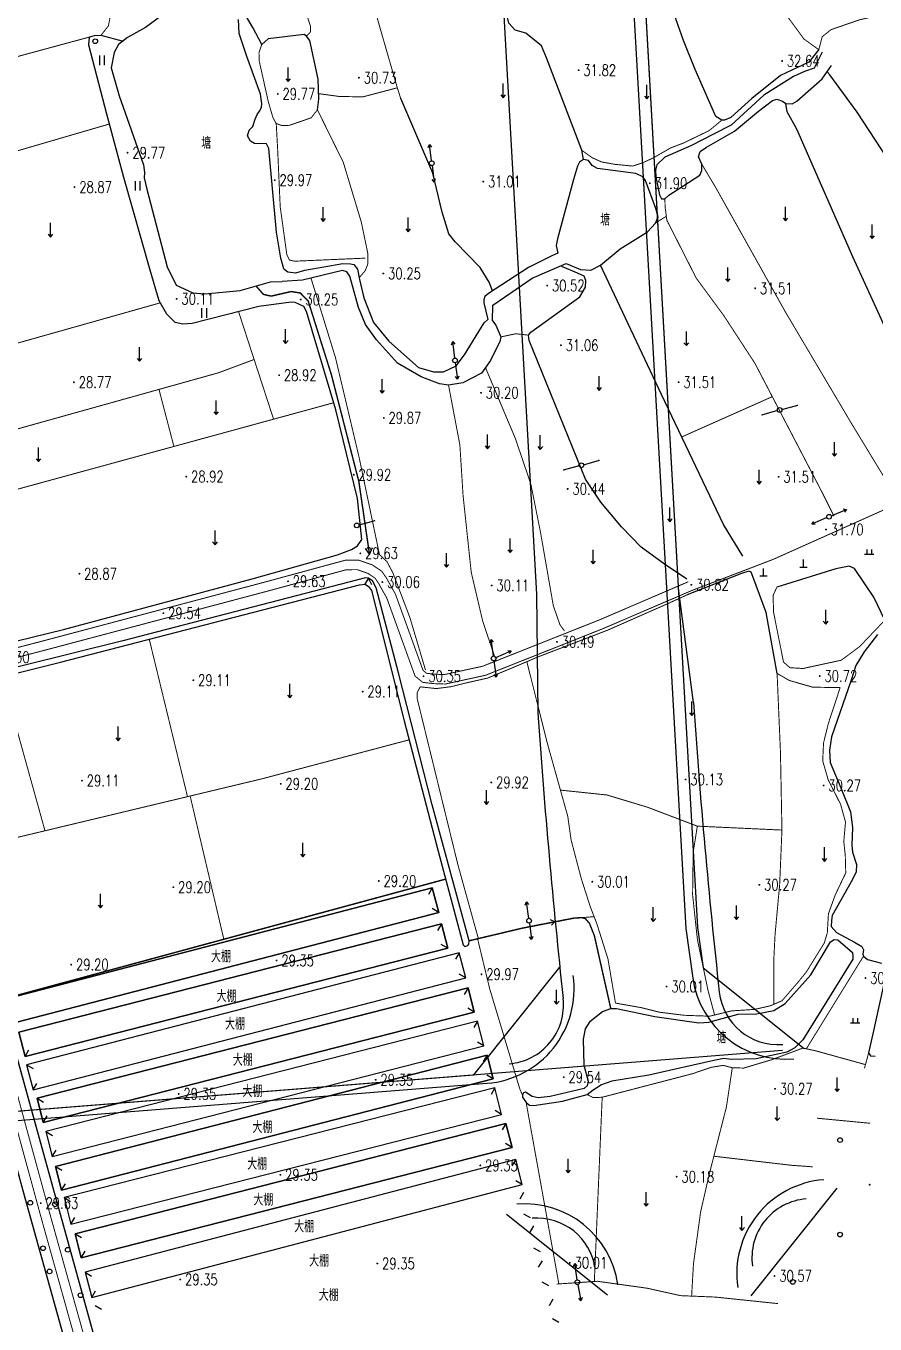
# Model space of a CAD drawing. Header units: millimetres. Extents: x -53295381 to 181933601, y -165 to 204541444.
# Drawn here: x 51610631 to 51790351, y 20635956 to 20910792 of the extents above; entities that cross this region are included whole.
import ezdxf
from ezdxf.enums import TextEntityAlignment as Align

# ---------------------------------------------------------------- set-up
doc = ezdxf.new("R2010")
doc.units = ezdxf.units.MM
doc.header["$LTSCALE"] = 1000
doc.linetypes.add('X2', pattern=[10, 8, -2])
for name, color, linetype in [('PP-COM', 7, 'Continuous'), ('地形', 253, 'Continuous'), ('标注', 3, 'Continuous')]:
    doc.layers.add(name, color=color, linetype=linetype)
doc.styles.add('C', font='c.shx', dxfattribs={"width": 0.75, "height": 3, "bigfont": 'hzk.shx'})
doc.styles.add('HZ', font='rs.shx', dxfattribs={"width": 0.8, "bigfont": 'hztxt.shx'})
doc.styles.add('Style-方正细等线简体', font='txt.shx', dxfattribs={"bigfont": 'hztxt.shx'})
doc.styles.add('宋体', font='')
doc.styles.get('宋体').set_extended_font_data('宋体')
doc.linetypes.add('10421', pattern='A,2,[150,AAA.SHX,S=1,R=0,X=0,Y=1],1e-11', length=2)
doc.dimstyles.new('1', dxfattribs={"dimtxt": 1.5, "dimasz": 2, "dimexe": 1, "dimexo": 0.2, "dimgap": 0.5, "dimtad": 1, "dimdec": 1, "dimzin": 0, "dimdsep": 46, "dimtxsty": '宋体', "dimcen": 0.2, "dimclrd": 3, "dimclre": 3, "dimclrt": 3, "dimadec": 0, "dimazin": 0, "dimtfac": 1, "dimtdec": 1, "dimtofl": 0, "dimtmove": 2, "dimatfit": 3, "dimfxl": 0, "dimtolj": 1, "dimtzin": 0, "dimarcsym": 0})

# ---------------------------------------------------------------- blocks, each defined once
blk = doc.blocks.new('gc170')
at = {"linetype": 'Continuous'}
blk.add_circle((0, 0), 0.5, dxfattribs=at)
blk = doc.blocks.new('gc200')
at = {"const_width": 0.2}
blk.add_lwpolyline([(-0.1, 0, 1), (0.1, 0, 1)], format="xyb", close=True, dxfattribs=at)
blk = doc.blocks.new('gc111')
for p, q in [((-0.8, 0), (0.8, 0)), ((0, 0), (0, 1.6))]:
    blk.add_line(p, q)
blk = doc.blocks.new('gc013b')
at = {"linetype": 'Continuous'}
blk.add_line((0.5, 0), (4, 0), dxfattribs=at)
at = {"linetype": 'Continuous', "flags": 128}
blk.add_lwpolyline([(3.39, 0.35), (4, 0), (3.39, -0.35)], dxfattribs=at)
blk = doc.blocks.new('gc120')
for p, q in [((0, 0), (0, 3)), ((-0.5, 0.6), (0, 0)), ((0, 0), (0.5, 0.6))]:
    blk.add_line(p, q)
blk = doc.blocks.new('gc119')
for p, q in [((-1, 0), (1, 0)), ((-0.5, 1), (-0.5, 0)), ((0.5, 1), (0.5, 0))]:
    blk.add_line(p, q)
blk = doc.blocks.new('gc086')
for p, q in [((0, 0), (7, 0)), ((7, 0), (6.18, 0.57)), ((7, 0), (6.18, -0.57))]:
    blk.add_line(p, q)
blk = doc.blocks.new('gc013c')
at = {"linetype": 'Continuous'}
blk.add_line((0.5, 0), (4, 0), dxfattribs=at)
at = {"linetype": 'Continuous', "const_width": 0.15, "flags": 128}
blk.add_lwpolyline([(3.775, 0, 1), (3.925, 0, 1)], format="xyb", close=True, dxfattribs=at)
blk = doc.blocks.new('gc121')
for p, q in [((-0.5, -1), (-0.5, 1)), ((0.5, -1), (0.5, 1))]:
    blk.add_line(p, q)
blk = doc.blocks.new('gc037')
for p, q in [((0, 0), (-1.39, 0.8)), ((-1.39, -0.8), (0, 0))]:
    blk.add_line(p, q)
blk = doc.blocks.new('*D53')
at = {"color": 3, "lineweight": -2}
for start, end in [(39.44823, 48.89645), (341.10355, 350.55177)]:
    blk.add_arc((1344.22, 1910.56), 17, start, end, dxfattribs=at)
at = {"color": 3}
for points in [[(1357.73, 1921.63), (1356.96, 1921.1), (1358.94, 1919.06)], [(1360.52, 1907.81), (1361.45, 1907.74), (1361.22, 1910.56)]]:
    blk.add_solid(points, dxfattribs=at)
at = {"layer": 'Defpoints', "color": 0}
for p in [(1395.66, 1940.26), (1344.22, 1910.56), (1344.22, 1910.56), (1360.96, 1913.52), (1403.61, 1910.56)]:
    blk.add_point(p, dxfattribs=at)
at = {"color": 3, "insert": (1362.57, 1915.48), "char_height": 3, "attachment_point": 5, "rotation": 285, "style": 'HZ'}
blk.add_mtext('\\A1;α/3', dxfattribs=at)
blk = doc.blocks.new('*D54')
at = {"color": 3, "lineweight": -2}
blk.add_arc((1344.22, 1910.56), 28.56, 5.61939, 84.38061, dxfattribs=at)
at = {"color": 3}
for points in [[(1346.99, 1938.52), (1347.04, 1939.45), (1344.22, 1939.12)], [(1373.11, 1913.38), (1372.18, 1913.34), (1372.78, 1910.56)]]:
    blk.add_solid(points, dxfattribs=at)
at = {"layer": 'Defpoints', "color": 0}
for p in [(1344.22, 1969.96), (1368.95, 1924.84), (1344.22, 1910.56), (1344.22, 1910.56), (1403.61, 1910.56)]:
    blk.add_point(p, dxfattribs=at)
at = {"color": 3, "insert": (1365.83, 1932.17), "char_height": 3, "attachment_point": 5, "rotation": 315, "style": 'HZ'}
blk.add_mtext('\\A1;α', dxfattribs=at)
blk = doc.blocks.new('*D55')
at = {"color": 3, "lineweight": -2}
for start, end in [(69.4333, 78.8666), (11.1334, 20.5667)]:
    blk.add_arc((1344.22, 1910.56), 17.03, start, end, dxfattribs=at)
at = {"color": 3}
for points in [[(1350.4, 1926.93), (1350, 1926.08), (1352.73, 1925.31)], [(1359.74, 1916.35), (1360.58, 1916.74), (1358.96, 1919.08)]]:
    blk.add_solid(points, dxfattribs=at)
at = {"layer": 'Defpoints', "color": 0}
for p in [(1373.92, 1962), (1395.66, 1940.26), (1355.16, 1923.61), (1344.22, 1910.56), (1344.22, 1910.56)]:
    blk.add_point(p, dxfattribs=at)
at = {"color": 3, "insert": (1358.07, 1924.06), "char_height": 3, "attachment_point": 5, "rotation": 314.2422, "style": 'HZ'}
blk.add_mtext('\\A1;α/3', dxfattribs=at)
blk = doc.blocks.new('*D27')
at = {"color": 3, "lineweight": -2}
for start, end in [(99.4333, 108.8666), (41.1334, 50.5667)]:
    blk.add_arc((1344.22, 1910.56), 17.03, start, end, dxfattribs=at)
at = {"color": 3}
for points in [[(1341.39, 1927.83), (1341.47, 1926.89), (1344.22, 1927.59)], [(1354.77, 1923.33), (1355.3, 1924.1), (1352.73, 1925.31)]]:
    blk.add_solid(points, dxfattribs=at)
at = {"layer": 'Defpoints', "color": 0}
for p in [(1344.22, 1969.96), (1373.92, 1962), (1350.04, 1926.56), (1344.22, 1910.56), (1344.22, 1910.56)]:
    blk.add_point(p, dxfattribs=at)
at = {"color": 3, "insert": (1349.14, 1928.94), "char_height": 3, "attachment_point": 5, "rotation": 345, "style": 'HZ'}
blk.add_mtext('\\A1;α/3', dxfattribs=at)
blk = doc.blocks.new('*D35')
at = {"layer": 'Defpoints', "color": 0}
for p in [(1319.58, 1812.57), (1286.68, 1796.73), (1303.74, 1796.73), (1303.74, 1796.73), (1317.44, 1800.4)]:
    blk.add_point(p, dxfattribs=at)
at = {"layer": '标注', "color": 3, "lineweight": -2}
blk.add_line((1305.74, 1796.73), (1319.92, 1796.73), dxfattribs=at)
for start, end in [(56.3312, 67.66239), (337.33761, 348.6688)]:
    blk.add_arc((1303.74, 1796.73), 14.18, start, end, dxfattribs=at)
at = {"layer": '标注', "color": 3}
for points in [[(1311.9, 1808.89), (1311.3, 1808.17), (1313.77, 1806.76)], [(1317.18, 1793.99), (1318.11, 1793.9), (1317.92, 1796.73)]]:
    blk.add_solid(points, dxfattribs=at)
at = {"layer": '标注', "color": 3, "insert": (1318.69, 1802.92), "char_height": 3, "attachment_point": 5, "rotation": 292.5, "style": 'C'}
blk.add_mtext('\\A1;45°', dxfattribs=at)
blk = doc.blocks.new('伸缩缝')
for base, line1, line2, text, picture, middle in [((1350.04, 1926.56), ((1344.22, 1910.56), (1373.92, 1962)), ((1344.22, 1910.56), (1344.22, 1969.96)), 'α/3', '*D27', (1349.14, 1928.94)), ((1368.95, 1924.84), ((1344.22, 1910.56), (1403.61, 1910.56)), ((1344.22, 1910.56), (1344.22, 1969.96)), 'α', '*D54', (1365.83, 1932.17)), ((1355.16, 1923.61), ((1344.22, 1910.56), (1395.66, 1940.26)), ((1344.22, 1910.56), (1373.92, 1962)), 'α/3', '*D55', (1358.07, 1924.06)), ((1360.96, 1913.52), ((1344.22, 1910.56), (1403.61, 1910.56)), ((1344.22, 1910.56), (1395.66, 1940.26)), 'α/3', '*D53', (1362.57, 1915.48))]:
    dim = blk.add_angular_dim_2l(base=base, line1=line1, line2=line2, text=text, dimstyle='1', override={"dimexe": 4, "dimexo": 4, "dimtxsty": 'HZ', "dimdle": 4, "dimadec": 1})
    dim.commit()
    dim.dimension.update_dxf_attribs({"geometry": picture, "text_midpoint": middle, "dimtype": 130})
at = {"layer": '标注'}
dim = blk.add_angular_dim_2l(base=(1317.44, 1800.4), line1=((1286.68, 1796.73), (1303.74, 1796.73)), line2=((1319.58, 1812.57), (1303.74, 1796.73)), dimstyle='1', dxfattribs=at)
dim.commit()
dim.dimension.update_dxf_attribs({"geometry": '*D35', "text_midpoint": (1318.69, 1802.92), "dimtype": 130})

msp = doc.modelspace()

# ---------------------------------------------------------------- linework, layer by layer
at = {"layer": '地形', "lineweight": -3}
for p, q in [((51711326.702, 20921069.518), (51718717.495, 20790498.84)), ((51741278.758, 20922764.917), (51748669.55, 20792194.239))]:
    msp.add_line(p, q, dxfattribs=at)
at = {"layer": '地形', "lineweight": -3, "ltscale": 0.5}
for p, q in [((51751919.979, 20767532.325), (51748675.148, 20792197.708)), ((51718723.59, 20790496.27), (51718996.529, 20765287.161))]:
    msp.add_line(p, q, dxfattribs=at)
at = {"layer": '地形', "linetype": 'Continuous'}
for p, q in [((51696637.8, 20728287.514), (51695827.919, 20726907.625)), ((51697988.8, 20723098.514), (51696608.912, 20723908.396)), ((51698575.8, 20720658.514), (51697760.341, 20719281.914)), ((51699892.8, 20715513.514), (51698516.2, 20716328.972)), ((51702344.8, 20714553.514), (51701532.933, 20713174.792)), ((51703723.8, 20709224.514), (51702345.083, 20710036.387)), ((51704211.8, 20707122.514), (51703396.403, 20705745.877)), ((51705518.8, 20702017.514), (51704142.164, 20702832.911)), ((51706210.8, 20700113.514), (51705395.701, 20698736.701)), ((51707565.8, 20694826.514), (51706188.988, 20695641.615)), ((51610427.8, 20692610.514), (51611243.259, 20693987.113)), ((51708236.8, 20692891.514), (51707423.665, 20691513.54)), ((51610774.8, 20690858.514), (51612153.54, 20690046.678)), ((51612153.8, 20685530.514), (51612965.642, 20686909.249)), ((51709538.8, 20687840.514), (51708160.83, 20688653.655)), ((51709883.8, 20685960.514), (51709066.774, 20684584.843)), ((51612978.8, 20683762.514), (51614355.436, 20682947.116)), ((51614285.8, 20678657.514), (51615101.197, 20680034.15)), ((51711316.8, 20680336.514), (51709941.13, 20681153.54)), ((51614836.8, 20676699.514), (51616213.54, 20675884.292)), ((51712212.8, 20678422.514), (51711397.698, 20677045.702)), ((51713509.8, 20673362.514), (51712132.99, 20674177.617)), ((51616190.8, 20671412.514), (51617006.023, 20672789.253)), ((51714295.8, 20670807.514), (51713488.127, 20669426.331)), ((51616860.8, 20669334.514), (51618238.793, 20668521.412)), ((51618162.8, 20664284.514), (51618975.909, 20665662.503)), ((51715692.8, 20665475.514), (51714311.617, 20666283.186)), ((51618703.8, 20662732.514), (51620079.47, 20661915.487)), ((51715974.8, 20663807.514), (51715169.435, 20662424.984)), ((51620136.8, 20657108.514), (51620953.826, 20658484.184)), ((51717397.8, 20658413.514), (51716015.275, 20659218.885)), ((51718077.8, 20656754.514), (51717270.104, 20655373.344)), ((51621027.8, 20655060.514), (51622404.535, 20654245.284)), ((51622323.8, 20650000.514), (51623139.032, 20651377.248)), ((51719523.8, 20651234.514), (51718142.63, 20652042.207)), ((51719887.8, 20649352.514), (51719081.112, 20647970.756)), ((51623147.8, 20646924.514), (51624528.983, 20646116.841)), ((51624544.8, 20641592.514), (51625352.473, 20642973.696)), ((51721283.8, 20644040.514), (51719902.043, 20644847.203)), ((51722167.8, 20641199.514), (51721357.667, 20639819.773)), ((51625253.8, 20639876.514), (51626636.348, 20639071.18)), ((51723453.8, 20636256.514), (51722074.063, 20637066.654))]:
    msp.add_line(p, q, dxfattribs=at)
at = {"layer": '地形', "linetype": 'ByBlock', "flags": 128}
for points in [[(51734086.742, 21005586.5), (51750269.806, 20719685.691), (51751795.158, 20709160.537)], [(51736752.636, 21002726.395), (51752759.634, 20719936.093), (51754005.057, 20711342.49)], [(51307759.049, 20655100.271), (51708241.879, 20686931.129)], [(51309559.034, 20657249.643), (51705457.076, 20688716.097)]]:
    msp.add_lwpolyline(points, dxfattribs=at)
at = {"layer": '地形', "linetype": 'X2', "const_width": 200, "flags": 128}
for points, elevation in [([(51750826.8, 20793119.514), (51732068.8, 20785064.514), (51707306.8, 20775231.514), (51699200.8, 20773465.514), (51697100.8, 20773542.514), (51695405.8, 20773740.514), (51694673.8, 20774363.514), (51688835.8, 20790498.514), (51686904.8, 20793944.514), (51685938.8, 20795345.514), (51683949.8, 20796675.514), (51681111.8, 20797674.514), (51678168.8, 20797664.514), (51661182.8, 20793044.514), (51613675.8, 20780440.514), (51587213.8, 20773572.514), (51585645.8, 20773195.514), (51584647.8, 20773403.514), (51584048.8, 20773879.514), (51575425.8, 20802573.514), (51565811.8, 20836664.514), (51553351.8, 20881286.514), (51544032.8, 20914802.514), (51536175.8, 20946076.514), (51528001.8, 20975645.514), (51521417.094, 21000737.514)], 30762), ([(51581946.8, 20769653.514), (51582909.8, 20769243.514), (51583551.8, 20767756.514), (51590455.8, 20742167.514), (51601300.8, 20704419.514), (51613862.8, 20658404.514), (51627250.8, 20610471.514), (51640003.8, 20564406.514), (51654285.8, 20513030.514), (51657698.183, 20500737.514)], 29380)]:
    msp.add_lwpolyline(points, dxfattribs=dict(at, elevation=elevation))
at = {"layer": '地形', "linetype": '10421', "flags": 128}
for points, elevation in [([(51749781.8, 20907720.514), (51747418.8, 20914473.514), (51745896.8, 20917451.514), (51744906.8, 20918134.514), (51730169.8, 20917527.514), (51729598.8, 20917585.514), (51729271.8, 20917970.514), (51726100.8, 20927642.514), (51723408.8, 20940352.514), (51722523.8, 20941557.514), (51721293.8, 20942102.514), (51711681.8, 20942979.514), (51705912.8, 20942839.514), (51704628.8, 20943004.514), (51703495.8, 20943641.514), (51701256.8, 20946489.514), (51700041.8, 20947937.514), (51699191.8, 20948381.514), (51696329.8, 20948239.514), (51691648.8, 20947651.514), (51684697.8, 20948055.514), (51683228.8, 20948556.514), (51682379.8, 20949047.514), (51681933.8, 20950863.514), (51681703.8, 20954152.514), (51681356.8, 20956158.514), (51675038.8, 20968643.514), (51670835.8, 20976523.514)], 32794), ([(51728669.8, 20882511.514), (51728273.8, 20884470.514), (51720790.8, 20904070.514), (51719736.8, 20906563.514), (51716446.8, 20909238.514), (51714169.8, 20909895.514), (51712813.8, 20911394.514), (51709067.8, 20926550.514), (51706902.8, 20933776.514)], 31746), ([(51660549.8, 20906901.514), (51658656.8, 20910456.514), (51656293.8, 20914448.514), (51649993.167, 20931114.444)], 30555), ([(51585914.8, 20775000.514), (51618553.8, 20783016.514), (51658483.8, 20793717.514), (51676585.8, 20798839.514), (51679559.8, 20799930.514), (51680811.8, 20800718.514), (51681692.8, 20802085.514), (51680791.8, 20810717.514), (51676201.8, 20829507.514), (51670025.8, 20850321.514), (51669425.8, 20851426.514), (51667628.8, 20852266.514), (51666771.8, 20852329.514), (51659892.8, 20851398.514), (51645819.8, 20847780.514), (51643815.8, 20847672.514), (51642200.8, 20847984.514), (51640467.8, 20849775.514), (51638799.8, 20852565.514), (51636908.8, 20859072.514), (51631380.8, 20878734.514), (51627747.8, 20892127.514), (51623945.8, 20906759.514), (51624010.8, 20907806.514), (51624164.8, 20908470.514), (51625170.8, 20908739.514), (51626505.8, 20908811.514), (51631173.8, 20907607.514)], 29603), ([(51672324.8, 20893037.514), (51672601.8, 20895317.514), (51672482.8, 20899556.514), (51670715.8, 20907728.514), (51670015.8, 20908644.514), (51669497.8, 20908986.514), (51661904.8, 20908068.514), (51660549.8, 20906901.514)], 30222), ([(51778439.871, 20905774.098), (51776351.8, 20903093.514), (51770357.8, 20900332.514), (51764298.8, 20895451.514), (51759825.8, 20891445.514), (51758487.8, 20890815.514), (51757895.8, 20890820.514), (51756667.8, 20891617.514), (51752302.8, 20901554.514), (51749781.8, 20907720.514)], 32977), ([(51826585.8, 20825497.514), (51825168.8, 20827381.514), (51823656.8, 20829757.514), (51821445.8, 20837312.514), (51818246.8, 20851232.514), (51815159.8, 20860421.514), (51813445.8, 20862257.514), (51799721.8, 20874533.514), (51793023.8, 20882763.514), (51786584.8, 20892569.514), (51780772.8, 20900448.514), (51780213.876, 20901110.025)], 32977), ([(51709382.8, 20854708.514), (51708687.8, 20856521.514), (51706739.8, 20859649.514), (51701494.8, 20865118.514), (51700140.8, 20866807.514), (51698740.8, 20871354.514), (51696736.8, 20879625.514), (51689951.8, 20895452.514)], 31174), ([(51808168.643, 20817913.284), (51804949.8, 20823201.514), (51794780.8, 20842003.514), (51785655.8, 20861880.514), (51773773.8, 20888972.514), (51771778.8, 20892585.514), (51771495.8, 20894361.514)], 32189), ([(51762384.567, 20798513.129), (51758267.8, 20805231.514), (51745155.8, 20832777.514), (51732244.8, 20860121.514)], 31548), ([(51750528.44, 20793693.88), (51745814.8, 20796853.514), (51740857.8, 20800439.514), (51736695.8, 20804758.514), (51732298.8, 20809986.514), (51729044.8, 20814850.514), (51717151.8, 20844190.514), (51716980.8, 20845336.514), (51717516.8, 20845993.514), (51727889.8, 20853434.514), (51729044.8, 20855468.514), (51729104.8, 20856896.514), (51728766.8, 20857836.514), (51727339.8, 20858437.514), (51724044.8, 20859891.514)], 31176), ([(51769621.8, 20773709.514), (51767303.8, 20786635.514), (51764450.8, 20794246.514), (51764161.8, 20795134.514), (51763620.8, 20795336.514), (51762086.8, 20794855.514), (51750600.8, 20790361.514)], 30761), ([(51792406.8, 20784953.514), (51790081.8, 20789860.514), (51786032.8, 20795951.514), (51784851.8, 20796404.514), (51782034.8, 20795883.514), (51769565.8, 20791939.514)], 32093)]:
    msp.add_lwpolyline(points, dxfattribs=dict(at, elevation=elevation))
at = {"layer": '地形', "linetype": 'Continuous', "flags": 128}
for points, const_width, elevation in [([(51623505.388, 20946118.638), (51617374.917, 20941732.923), (51616182.429, 20939350.207), (51617971.095, 20935180.452), (51628394.154, 20912389.733), (51628081.121, 20910811.41), (51626505.8, 20908811.514)], 200, 29460), ([(51660564.8, 20938426.514), (51668187.8, 20918864.514), (51670861.8, 20910725.514), (51670841.8, 20909535.514), (51670015.8, 20908644.514)], 200, 30936), ([(51778439.871, 20905774.098), (51775303.8, 20908029.514), (51771640.8, 20913034.514), (51767571.8, 20922870.514), (51764382.8, 20931763.514), (51762981.8, 20935496.514)], 200, 33064), ([(51683438.8, 20925726.514), (51682508.8, 20923002.514), (51682476.8, 20921145.514), (51689227.8, 20897702.514), (51689951.8, 20895452.514)], 200, 31222), ([(51778439.871, 20905774.098), (51779182.02, 20908528.945), (51781040.225, 20910014.148), (51787039.568, 20912082.811), (51792985.838, 20913461.931), (51797286.232, 20914575.825), (51814271.6, 20918618.489), (51823241.924, 20921741.647), (51828563.556, 20922977.799)], 200, 32977), ([(51554451.8, 20889561.514), (51624164.8, 20908470.514)], 200, 28888), ([(51660549.8, 20906901.514), (51659948.8, 20905149.514), (51660012.8, 20903339.514)], 200, 30508), ([(51660012.8, 20903339.514), (51661916.8, 20894784.514), (51662907.8, 20891387.514), (51663601.8, 20890137.514), (51664832.8, 20889688.514), (51666406.8, 20889757.514), (51671008.8, 20891345.514), (51672324.8, 20893037.514)], 200, 29984), ([(51672569.8, 20896459.514), (51676947.8, 20895862.514), (51681950.8, 20895778.514), (51689227.8, 20897702.514)], 200, 31032), ([(51672324.8, 20893037.514), (51677806.8, 20881898.514), (51681596.8, 20869312.514), (51683006.8, 20862575.514), (51683018.8, 20860480.514), (51682469.8, 20859013.514), (51681133.8, 20857444.514)], 200, 30460), ([(51663601.8, 20890137.514), (51663893.8, 20884895.514), (51664445.8, 20872508.514), (51665846.8, 20862390.514), (51666398.8, 20861238.514), (51667442.8, 20860982.514), (51682466.8, 20861633.514)], 200, 30317), ([(51728273.8, 20884470.514), (51730508.64, 20882877.861), (51732444.102, 20882003.171), (51735255.051, 20881496.718), (51739033.665, 20881128.413), (51741061.172, 20881772.947), (51743365.211, 20882831.857), (51747051.779, 20884949.609), (51749816.574, 20886008.518), (51755234.809, 20888629.127), (51757895.8, 20890820.514)], 200, 31746), ([(51628313.8, 20890039.514), (51559687.8, 20870017.514)], 200, 29079), ([(51753677.8, 20881540.514), (51756649.8, 20876541.514), (51771448.8, 20850115.514), (51785381.8, 20826603.514), (51794148.985, 20812169.932)], 200, 31943), ([(51781675.244, 20806994.039), (51778905.8, 20812512.514), (51764948.8, 20839325.514), (51758364.8, 20849427.514), (51752503.8, 20857406.514), (51746280.8, 20869673.514), (51745908.8, 20872534.514), (51745871.8, 20874160.514)], 200, 31894), ([(51743882.8, 20869065.514), (51746174.8, 20870494.514)], 200, 31795), ([(51670949.8, 20857426.514), (51676150.8, 20840552.514), (51681131.8, 20819519.514), (51685451.8, 20798879.514), (51686999.8, 20797424.514), (51688292.8, 20795021.514), (51691896.8, 20785534.514), (51695206.266, 20774411.161)], 200, 30365), ([(51659326.8, 20855744.514), (51660889.8, 20853952.514), (51662551.8, 20853591.514), (51666761.8, 20854566.514), (51668710.8, 20854248.514), (51670350.8, 20852601.514), (51675279.8, 20836949.514), (51681090.8, 20814331.514), (51683353.8, 20798867.514)], 300, 29936), ([(51570132.8, 20832712.514), (51638935.8, 20852134.514)], 200, 29079), ([(51655629.8, 20850302.514), (51663042.8, 20827536.514)], 200, 29079), ([(51711159.8, 20844958.514), (51714269.8, 20845619.514), (51716980.8, 20845336.514)], 200, 30889), ([(51658927.8, 20840175.514), (51651361.8, 20837354.514), (51574614.8, 20815910.514)], 200, 29079), ([(51707903.8, 20838435.514), (51714225.8, 20823433.514), (51717493.8, 20813808.514), (51719558.8, 20803490.514), (51722250.8, 20788065.514), (51723659.8, 20783995.514), (51724627.026, 20782686.738)], 200, 30698), ([(51638784.8, 20833840.514), (51641946.8, 20821765.514)], 200, 28961), ([(51709967.24, 20776917.937), (51707324.8, 20784701.514), (51704879.8, 20795121.514), (51703153.8, 20811338.514), (51702478.8, 20822061.514), (51700072.8, 20834767.514)], 200, 30365), ([(51577717.8, 20804197.514), (51675754.8, 20831013.514)], 200, 29079), ([(51749440.8, 20823776.514), (51768603.8, 20832304.514)], 200, 31547), ([(51796737.8, 20810354.514), (51768756.8, 20797837.514), (51751541.8, 20791251.514), (51732844.8, 20783220.514), (51707893.8, 20773312.514), (51699378.8, 20771457.514), (51696949.8, 20771546.514), (51694570.8, 20771824.514), (51692973.8, 20773184.514), (51687010.8, 20789663.514), (51685206.8, 20792883.514), (51684508.8, 20793895.514), (51683047.8, 20794873.514), (51680773.8, 20795673.514), (51678438.8, 20795665.514), (51661632.8, 20791093.514), (51614235.8, 20778519.514), (51587715.8, 20771636.514)], 200, 35592), ([(51769565.8, 20791939.514), (51768762.8, 20790221.514), (51768882.8, 20786624.514), (51770973.8, 20776112.514), (51772345.8, 20774920.514), (51775108.8, 20774750.514), (51783216.8, 20776510.514), (51787088.8, 20779387.514), (51792406.8, 20784953.514)], 200, 30959), ([(51694073.722, 20770872.037), (51697478.851, 20770501.498), (51700603.332, 20770897.897), (51703777.419, 20771690.689), (51708389.771, 20772731.234), (51714093.196, 20775109.616), (51719102.305, 20777240.245), (51733715.52, 20782850.884), (51746264.081, 20788378.556), (51750600.8, 20790361.514)], 200, 30244), ([(51636719.8, 20780979.514), (51644821.8, 20747618.514)], 200, 29174), ([(51716651.07, 20776197.61), (51720990.8, 20758908.514), (51725312.8, 20743453.514), (51726014.8, 20738470.514), (51728171.8, 20730275.514), (51730050.8, 20724397.514), (51731453.8, 20720740.514), (51733814.8, 20713282.514), (51735415.364, 20703906.635)], 200, 30663), ([(51614655.8, 20740391.514), (51605587.8, 20773043.514)], 200, 29174), ([(51768924.337, 20703649.421), (51768958.8, 20713750.514), (51769193.8, 20718478.514), (51770162.8, 20728966.514), (51770647.8, 20740541.514), (51770331.8, 20757050.514), (51769621.8, 20773709.514)], 200, 30614), ([(51782970.563, 20770707.85), (51777150.8, 20770793.514), (51772225.8, 20772211.514), (51769621.8, 20773709.514)], 200, 30811), ([(51587715.8, 20771636.514), (51585275.8, 20771059.514), (51584839.8, 20770638.514), (51584877.8, 20770066.514), (51585443.8, 20768418.514), (51592384.8, 20742697.514), (51603229.8, 20704944.514), (51615788.8, 20658943.514), (51629174.8, 20611018.514), (51641911.8, 20565009.514), (51656153.8, 20513779.514), (51660039.544, 20500737.514)], 200, 29380), ([(51586940.8, 20770888.514), (51595697.8, 20739316.514), (51605354.8, 20704635.514), (51616848.8, 20663019.514), (51629869.8, 20615949.514), (51643249.8, 20567541.514), (51656553.8, 20520276.514)], 300, 29031), ([(51694073.722, 20770872.037), (51693437.8, 20769653.514), (51693417.8, 20768463.514), (51702063.8, 20733179.514), (51706419.8, 20717442.514)], 200, 30244), ([(51782970.563, 20770707.85), (51780453.794, 20763057.882), (51779445.676, 20758945.175), (51779277.651, 20755168.205), (51780453.794, 20751139.428), (51783060.073, 20746015.506), (51784101.183, 20742226.35), (51783736.109, 20738115.189), (51784052.092, 20735168.785), (51784157.412, 20731485.782), (51781945.578, 20726855.725), (51780484.433, 20722813.716), (51780251.351, 20718796.691), (51779610.369, 20716642.638), (51775839.196, 20710541.051), (51773850.557, 20708087.101), (51770668.129, 20704411.632), (51768206.836, 20703335.802), (51764822.547, 20702567.349), (51760002.505, 20702259.966), (51755336.291, 20701132.908), (51750028.592, 20701321.898), (51744790.38, 20701967.997), (51740910.239, 20702937.144), (51735415.364, 20703906.635)], 200, 30811), ([(51581125.8, 20768035.514), (51593359.8, 20725121.514), (51610454.8, 20662556.514), (51632689.8, 20582764.514), (51649938.8, 20520864.514), (51655477.73, 20500737.514)], 300, 28666), ([(51596602.8, 20736066.514), (51660624.8, 20751403.514), (51691752.8, 20759651.514)], 200, 29174), ([(51652510.8, 20717424.514), (51645382.8, 20747752.514)], 200, 29174), ([(51723760.8, 20749001.514), (51733589.8, 20747971.514), (51742157.8, 20745392.514), (51752737.8, 20741369.514), (51770647.8, 20740541.514)], 200, 30416), ([(51756395.906, 20701388.843), (51754985.8, 20706664.514), (51752749.8, 20717374.514), (51751736.8, 20726841.514), (51751855.8, 20735808.514), (51752737.8, 20741369.514)], 200, 30318), ([(51605354.8, 20704635.514), (51699445.8, 20730151.514)], 300, 29174), ([(51704411.8, 20717095.514), (51715701.8, 20719778.514), (51726675.8, 20721911.514), (51728304.8, 20721997.514), (51729043.8, 20721794.514), (51729923.8, 20720752.514), (51730940.8, 20718182.514), (51734423.8, 20702733.514)], 300, 29923), ([(51728304.8, 20721997.514), (51730887.206, 20722217.372)], 200, 29923), ([(51706224.8, 20717526.514), (51708790.8, 20706922.514), (51715238.8, 20685488.514), (51715723.8, 20684499.514)], 200, 29923), ([(51787912.8, 20713850.514), (51775814.8, 20694230.514)], 200, 30416), ([(51729395.8, 20684542.514), (51730723.8, 20683890.514), (51732599.8, 20683974.514), (51751689.8, 20688952.514), (51755648.8, 20690300.514), (51758218.8, 20690724.514), (51760139.8, 20690216.514), (51762556.8, 20690149.514), (51768519.846, 20691927.644), (51775079.8, 20694388.514)], 200, 30170), ([(51788332.8, 20690884.514), (51777688.8, 20693826.514), (51775079.8, 20694388.514)], 200, 30712), ([(51788987.8, 20693344.514), (51788122.8, 20690099.514)], 200, 30712), ([(51760139.8, 20690216.514), (51758890.8, 20681899.514), (51755275.8, 20667737.514), (51753436.8, 20659720.514), (51751919.8, 20648695.514), (51751528.8, 20641870.514)], 200, 30515), ([(51716500.8, 20682867.514), (51723429.095, 20644451.115)], 200, 30170), ([(51732599.8, 20683974.514), (51730937.8, 20644963.514)], 200, 30515), ([(51789315.8, 20678462.514), (51778071.8, 20679535.514)], 200, 30712), ([(51756233.8, 20671488.514), (51772564.8, 20669575.514), (51777136.8, 20669242.514)], 200, 30318), ([(51722950.8, 20644418.514), (51731606.8, 20645008.514), (51742058.8, 20643549.514), (51749202.8, 20641966.514), (51756603.8, 20641662.514), (51769820.8, 20640279.514)], 200, 30416)]:
    msp.add_lwpolyline(points, dxfattribs=dict(at, const_width=const_width, elevation=elevation))
for points, elevation in [([(51641473.8, 20914556.514), (51635922.8, 20910461.514), (51632122.8, 20908383.514), (51630237.8, 20906843.514), (51629303.8, 20905145.514), (51628676.8, 20901919.514), (51630339.8, 20895986.514), (51635523.8, 20881378.514), (51635687.8, 20879756.514), (51635667.8, 20878614.514), (51636247.8, 20876271.514), (51640542.8, 20859772.514), (51642431.8, 20855931.514), (51645930.8, 20854300.514), (51648499.8, 20854067.514), (51655947.8, 20854798.514), (51662363.8, 20856593.514), (51664891.8, 20856693.514)], 29984), ([(51665223.8, 20859401.514), (51664546.8, 20861650.514), (51663687.8, 20867140.514), (51662034.8, 20884880.514), (51661526.8, 20885841.514), (51659002.8, 20885930.514), (51658151.8, 20886374.514), (51657551.8, 20887526.514), (51657857.8, 20888712.514), (51658681.8, 20889507.514), (51659136.8, 20891023.514), (51659582.8, 20892015.514), (51660070.8, 20892720.514), (51660513.8, 20893523.514), (51660527.8, 20894380.514), (51660275.8, 20896336.514), (51657316.8, 20904527.514), (51655775.8, 20909219.514), (51655634.8, 20912126.514)], 29984), ([(51779181.8, 20905240.514), (51777476.8, 20901853.514), (51775398.8, 20901179.514), (51773070.8, 20900113.514), (51766821.8, 20896171.514), (51759911.8, 20889819.514), (51756145.8, 20887877.514), (51751536.8, 20885498.514)], 32040), ([(51752998.8, 20883072.514), (51753303.8, 20884203.514), (51754643.8, 20885130.514), (51760592.8, 20888532.514), (51765708.8, 20892779.514), (51768638.8, 20895023.514), (51769577.8, 20895262.514), (51770759.8, 20894859.514), (51771495.8, 20894361.514), (51772827.8, 20894301.514), (51773769.8, 20894836.514), (51779186.8, 20899623.514), (51781129.007, 20902434.516)], 32040), ([(51751536.8, 20885498.514), (51745841.8, 20883029.514), (51744151.8, 20881416.514), (51743895.8, 20880236.514), (51743933.8, 20878806.514), (51744743.8, 20875055.514), (51745131.8, 20874215.514), (51745871.8, 20874160.514), (51746717.8, 20874991.514), (51750834.8, 20877670.514), (51753264.8, 20879227.514), (51753666.8, 20880160.514), (51753677.8, 20881540.514), (51752998.8, 20883072.514)], 32040), ([(51725006.8, 20860482.514), (51727987.8, 20859194.514), (51730225.8, 20859108.514), (51732244.8, 20860121.514), (51736402.8, 20863574.514), (51742182.8, 20867189.514), (51743882.8, 20869065.514), (51744476.8, 20870388.514), (51743935.8, 20872159.514), (51741748.8, 20878099.514), (51741189.8, 20878871.514), (51739723.8, 20879562.514), (51731639.8, 20880604.514), (51730458.8, 20881243.514), (51729666.8, 20882303.514), (51728669.8, 20882511.514), (51727802.8, 20881955.514), (51727358.8, 20881105.514), (51726548.8, 20878310.514)], 31460), ([(51726548.8, 20878310.514), (51723142.8, 20865751.514), (51722831.8, 20864328.514), (51723233.8, 20862702.514)], 31460), ([(51665223.8, 20859401.514), (51666069.8, 20858720.514), (51667734.8, 20858502.514), (51669650.8, 20859089.514), (51677680.8, 20860475.514), (51679300.8, 20860448.514), (51680013.8, 20860293.514), (51680806.8, 20859280.514), (51681197.8, 20857083.514), (51682180.8, 20853210.514), (51684188.8, 20847986.514), (51687409.8, 20844028.514), (51693749.8, 20838493.514), (51696879.8, 20837583.514), (51699024.8, 20837593.514), (51701666.8, 20838835.514), (51703422.8, 20841185.514), (51707636.8, 20847969.514), (51708410.8, 20848623.514)], 30222), ([(51720975.8, 20861645.514), (51717032.8, 20859618.514), (51708504.8, 20854144.514), (51707778.8, 20853490.514), (51707576.8, 20852827.514), (51707564.8, 20852161.514), (51708410.8, 20848623.514)], 31365), ([(51709359.8, 20848369.514), (51709463.8, 20851700.514), (51714381.8, 20855045.514), (51717805.8, 20857415.514), (51723951.8, 20860072.514), (51725006.8, 20860482.514)], 31365), ([(51723233.8, 20862702.514), (51721937.8, 20862153.514), (51720975.8, 20861645.514)], 31365), ([(51709359.8, 20848369.514), (51710106.8, 20847452.514), (51711159.8, 20844958.514), (51710953.8, 20844009.514), (51708977.8, 20839948.514), (51707073.8, 20837266.514), (51703083.8, 20835240.514), (51700072.8, 20834767.514), (51698170.8, 20834990.514), (51694288.8, 20836531.514), (51689284.8, 20839378.514), (51684794.8, 20844358.514), (51682466.8, 20847587.514), (51681002.8, 20851182.514), (51679207.8, 20857783.514), (51678556.8, 20858699.514), (51677655.8, 20859000.514), (51669138.8, 20857002.514), (51664891.8, 20856693.514)], 30222), ([(51589912.8, 20769124.514), (51617912.8, 20776124.514), (51681243.8, 20792474.514), (51682437.8, 20792597.514), (51683143.8, 20792109.514), (51683796.8, 20791241.514), (51690714.8, 20763653.514), (51697871.8, 20736060.514), (51703157.8, 20716212.514), (51703534.8, 20715920.514), (51704156.8, 20716099.514), (51704399.8, 20716382.514), (51704411.8, 20717095.514), (51696608.8, 20745889.514), (51689458.8, 20773863.514), (51684758.8, 20791797.514), (51683974.8, 20793333.514), (51683125.8, 20793871.514), (51682507.8, 20793929.514), (51631142.8, 20780613.514), (51589312.8, 20770229.514)], 29412), ([(51790859.8, 20781970.514), (51788066.8, 20778247.514), (51786317.8, 20775403.514), (51785305.8, 20772258.514), (51781165.8, 20760316.514), (51780699.8, 20757462.514), (51780876.8, 20754849.514), (51783105.8, 20749510.514)], 30809), ([(51783105.8, 20749510.514), (51785138.8, 20744371.514), (51785606.8, 20741066.514), (51785429.8, 20737323.514), (51785615.8, 20735842.514), (51786433.8, 20733225.514), (51786372.8, 20731698.514), (51785570.8, 20730079.514), (51781266.8, 20722425.514), (51781110.8, 20721391.514), (51781100.8, 20720111.514), (51782176.8, 20718821.514), (51786010.8, 20716821.514), (51787582.8, 20715922.514), (51787922.8, 20715180.514), (51787767.8, 20714245.514), (51787912.8, 20713850.514), (51788745.8, 20713154.514), (51791750.8, 20712391.514)], 30809), ([(51607312.8, 20705040.514), (51608662.8, 20699851.514), (51697988.8, 20723098.514), (51696637.8, 20728287.514), (51607312.8, 20705040.514)], 30267), ([(51610427.8, 20692610.514), (51699892.8, 20715513.514), (51698575.8, 20720658.514), (51609110.8, 20697755.514), (51610427.8, 20692610.514)], 30267), ([(51729960.8, 20700008.514), (51732641.8, 20702106.514), (51734423.8, 20702733.514), (51735608.8, 20702773.514), (51743738.8, 20701085.514), (51753056.8, 20699731.514), (51755179.8, 20699863.514), (51757999.8, 20700679.514), (51761411.8, 20701540.514), (51765261.8, 20701608.514), (51768919.8, 20702319.514), (51771300.8, 20703828.514), (51776776.8, 20709895.514), (51780927.8, 20716910.514), (51781671.8, 20717347.514), (51782509.8, 20717292.514), (51785598.8, 20714607.514), (51785642.8, 20713868.514), (51785636.8, 20713177.514), (51780138.8, 20704302.514), (51775040.8, 20696113.514), (51773349.8, 20694401.514), (51771713.8, 20693527.514), (51765187.8, 20692099.514), (51759906.8, 20691992.514), (51758377.8, 20692152.514), (51756251.8, 20691725.514), (51742457.8, 20688629.514), (51734649.8, 20687359.514), (51732273.8, 20686540.514)], 30120), ([(51612153.8, 20685530.514), (51703723.8, 20709224.514), (51702344.8, 20714553.514), (51610774.8, 20690858.514), (51612153.8, 20685530.514)], 30267), ([(51792825.8, 20710905.514), (51789907.8, 20697427.514), (51788987.8, 20693344.514), (51789426.8, 20692750.514), (51790413.8, 20692693.514)], 30809), ([(51614285.8, 20678657.514), (51705518.8, 20702017.514), (51704211.8, 20707122.514), (51612978.8, 20683762.514), (51614285.8, 20678657.514)], 30267), ([(51616190.8, 20671412.514), (51707565.8, 20694826.514), (51706210.8, 20700113.514), (51614836.8, 20676699.514), (51616190.8, 20671412.514)], 30267), ([(51729960.8, 20700008.514), (51729010.8, 20698488.514), (51728598.8, 20696274.514), (51728703.8, 20690755.514), (51729615.8, 20687397.514)], 30071), ([(51618162.8, 20664284.514), (51709538.8, 20687840.514), (51708236.8, 20692891.514), (51616860.8, 20669334.514), (51618162.8, 20664284.514)], 30267), ([(51729615.8, 20687397.514), (51729410.8, 20686414.514), (51728764.8, 20685828.514), (51721594.8, 20684109.514), (51719025.8, 20683833.514), (51717794.8, 20684138.514), (51716369.8, 20685036.514), (51715974.8, 20684941.514), (51715723.8, 20684499.514), (51715719.8, 20683957.514), (51716500.8, 20682867.514), (51717236.8, 20682270.514), (51718124.8, 20682215.514), (51724202.8, 20683153.514), (51729395.8, 20684542.514), (51730686.8, 20685517.514), (51732273.8, 20686540.514)], 30170), ([(51620136.8, 20657108.514), (51711316.8, 20680336.514), (51709883.8, 20685960.514), (51618703.8, 20662732.514), (51620136.8, 20657108.514)], 30267), ([(51622323.8, 20650000.514), (51713509.8, 20673362.514), (51712212.8, 20678422.514), (51621027.8, 20655060.514), (51622323.8, 20650000.514)], 30267), ([(51624544.8, 20641592.514), (51715692.8, 20665475.514), (51714295.8, 20670807.514), (51623147.8, 20646924.514), (51624544.8, 20641592.514)], 30267)]:
    msp.add_lwpolyline(points, dxfattribs=dict(at, elevation=elevation))
for points in [[(51608662.8, 20699851.514), (51607312.8, 20705040.514), (51696637.8, 20728287.514), (51697988.8, 20723098.514)], [(51698575.8, 20720658.514), (51699892.8, 20715513.514), (51610427.8, 20692610.514), (51609110.8, 20697755.514)], [(51610774.8, 20690858.514), (51612153.8, 20685530.514), (51703723.8, 20709224.514), (51702344.8, 20714553.514)], [(51704211.8, 20707122.514), (51705518.8, 20702017.514), (51614285.8, 20678657.514), (51612978.8, 20683762.514)], [(51614836.8, 20676699.514), (51616190.8, 20671412.514), (51707565.8, 20694826.514), (51706210.8, 20700113.514)], [(51708236.8, 20692891.514), (51709538.8, 20687840.514), (51618162.8, 20664284.514), (51616860.8, 20669334.514)], [(51618703.8, 20662732.514), (51620136.8, 20657108.514), (51711316.8, 20680336.514), (51709883.8, 20685960.514)], [(51712212.8, 20678422.514), (51713509.8, 20673362.514), (51622323.8, 20650000.514), (51621027.8, 20655060.514)], [(51623147.8, 20646924.514), (51624544.8, 20641592.514), (51715692.8, 20665475.514), (51714295.8, 20670807.514)]]:
    msp.add_lwpolyline(points, close=True, dxfattribs=at)
at = {"layer": '地形'}
for points in [[(51705457.076, 20688716.097), (51723665.67, 20711521.743, 0.4332659113)], [(51708241.879, 20686931.129, 0.4332659113), (51726450.473, 20709736.775, 0.4332659113)], [(51751795.158, 20709160.537, 0.3954144756), (51773173.005, 20692091.933, 0.3954144756)], [(51754005.057, 20711342.49), (51775382.904, 20694273.886, 0.3954144756)], [(51779489.662, 20666511.994, 0.4332659113), (51761281.069, 20643706.347, 0.4332659113)], [(51782274.465, 20664727.026), (51764065.871, 20641921.38, 0.4332659113)], [(51735936.383, 20644282.585, 0.3954144756), (51714558.536, 20661351.189, 0.3954144756)], [(51733726.484, 20642100.633), (51712348.637, 20659169.237, 0.3954144756)]]:
    msp.add_lwpolyline(points, format="xyb", dxfattribs=at)
at = {"layer": '地形', "ltscale": 4}
msp.add_lwpolyline([(51304781.869, 20658374.679), (51347675.492, 20661783.916), (51377700.027, 20662665.571), (51770781.356, 20693910.568)], dxfattribs=at)
at = {"layer": '地形', "lineweight": -3, "ltscale": 0.5}
for centre, radius, start, end in [((53231717.52, 20868674.798), 1483250, 183.909922594, 186.286619895), ((53231717.52, 20868674.798), 1516250, 183.909922594, 186.201753774), ((51769811.796, 20707624.45), 12500, 186.28661989, 274.54438435), ((51711914.288, 20703524.263), 12500, 274.54438435, 6.20175377), ((51776789.29, 20649996.118), 12500, 94.54438435, 188.2461461), ((51718778.884, 20645886.958), 12500, 8.2461461, 94.54438435)]:
    msp.add_arc(centre, radius, start, end, dxfattribs=at)

# ---------------------------------------------------------------- block references
at = {"layer": 'PP-COM', "xscale": 321.4285737276077, "yscale": 321.4285712242126, "zscale": 321.4285714284524}
msp.add_blockref('伸缩缝', (51796714.498, 20476148.395), dxfattribs=at)
at = {"layer": '地形', "linetype": 'Continuous', "xscale": 1000, "yscale": 1000}
for name, p, zscale in [('gc170', (51625293.257, 20907547.084, 29984), 171300000), ('gc121', (51626755.414, 20903506.252), 1000), ('gc120', (51666151.363, 20899010.144), 1000), ('gc200', (51727609.053, 20901430.873, 31817), 202101000), ('gc200', (51770677.779, 20903383.998, 32637), 202101000), ('gc200', (51681114.302, 20899839.077, 30727), 202101000), ('gc120', (51711623.407, 20895591.451), 1000), ('gc200', (51663936.201, 20896405.483, 29767), 202101000), ('gc120', (51742056.509, 20895356.138), 1000), ('gc200', (51632136.641, 20883958.217, 29767), 202101000), ('gc170', (51696533.98, 20881723.842, 35679), 171300000), ('gc170', (51696533.98, 20881723.842), 1000), ('gc200', (51620908.247, 20876674.037, 28867), 202101000), ('gc121', (51634291.292, 20876941.196), 1000), ('gc200', (51663302.29, 20878145.717, 29967), 202101000), ('gc200', (51707429.365, 20877825.405, 31007), 202101000), ('gc200', (51742689.619, 20877486.537, 31897), 202101000), ('gc120', (51673551.347, 20869413.116), 1000), ('gc120', (51771375.21, 20869514.769), 1000), ('gc120', (51615839.408, 20866078.629), 1000), ('gc120', (51691532.163, 20867204.374), 1000), ('gc120', (51789756.135, 20865768.062), 1000), ('gc200', (51686271.773, 20858378.139, 30247), 202101000), ('gc120', (51759188.218, 20856662.506), 1000), ('gc200', (51720953.047, 20855826.381, 30517), 202101000), ('gc200', (51764973.799, 20855240.444, 31507), 202101000), ('gc200', (51642524.946, 20853025.6, 30107), 202101000), ('gc200', (51668782.515, 20852866.42, 30247), 202101000), ('gc121', (51648381.806, 20850010.43), 1000), ('gc120', (51665598.959, 20843588.498), 1000), ('gc120', (51750410.257, 20843108.082), 1000), ('gc120', (51634671.511, 20839808.082), 1000), ('gc200', (51723865.645, 20843190.639, 31057), 202101000), ('gc170', (51701448.408, 20839980.678, 35679), 171300000), ('gc170', (51701448.408, 20839980.678), 1000), ('gc200', (51620777.998, 20835350.795, 28767), 202101000), ('gc200', (51664221.113, 20836851.772, 28917), 202101000), ('gc120', (51686017.717, 20833044.128), 1000), ('gc120', (51731978.486, 20833632.469), 1000), ('gc200', (51748778.853, 20835361.537, 31507), 202101000), ('gc200', (51706955.733, 20833127.162, 30197), 202101000), ('gc120', (51650911.007, 20828506.801), 1000), ('gc170', (51770153.609, 20829480.678, 40423), 171300000), ('gc170', (51770153.609, 20829480.678), 1000), ('gc200', (51686371.992, 20827810.756, 29867), 202101000), ('gc120', (51708294.595, 20821277.958), 1000), ('gc120', (51613280.129, 20818548.257), 1000), ('gc120', (51719504.008, 20821136.207), 1000), ('gc120', (51781756.747, 20819684.055), 1000), ('gc170', (51728189.131, 20817769.741, 29936), 171300000), ('gc170', (51728189.131, 20817769.741), 1000), ('gc120', (51765799.877, 20813787.346), 1000), ('gc200', (51644554.243, 20815379.116, 28917), 202101000), ('gc200', (51680019.453, 20815777.553, 29917), 202101000), ('gc200', (51769945.113, 20815341.03, 31507), 202101000), ('gc200', (51725292.28, 20812771.694, 30437), 202101000), ('gc120', (51746888.975, 20805826.009), 1000), ('gc170', (51680647.383, 20805054.897, 29936), 171300000), ('gc170', (51680647.383, 20805054.897), 1000), ('gc170', (51780639.082, 20806882.045, 30809), 171300000), ('gc170', (51780639.082, 20806882.045), 1000), ('gc120', (51650647.303, 20800959.469), 1000), ('gc120', (51713118.897, 20799305.015), 1000), ('gc200', (51779976.485, 20804177.944, 31697), 202101000), ('gc120', (51730713.385, 20796895.073), 1000), ('gc119', (51789117.906, 20798974.832), 1000), ('gc200', (51681404.707, 20799137.905, 29627), 202101000), ('gc120', (51699639.263, 20796186.278), 1000), ('gc111', (51775211.592, 20796225.795, 35826), 158703000), ('gc200', (51621947.92, 20794813.686, 28867), 202101000), ('gc111', (51766751.265, 20794340.053, 35826), 158703000), ('gc200', (51666100.752, 20793208.217, 29627), 202101000), ('gc200', (51686067.427, 20793059.78, 30057), 202101000), ('gc200', (51709217.451, 20792334.194, 30107), 202101000), ('gc200', (51751456.709, 20792473.842, 30817), 202101000), ('gc200', (51639725.874, 20786466.03, 29537), 202101000), ('gc120', (51779903.369, 20784138.555), 1000), ('gc200', (51723026.289, 20780387.905, 30487), 202101000), ('gc170', (51709622.481, 20776901.577, 35679), 171300000), ('gc170', (51709622.481, 20776901.577), 1000), ('gc170', (51709622.481, 20776901.577), 1000), ('gc200', (51646061.568, 20772265.834, 29107), 202101000), ('gc200', (51694783.613, 20773106.655, 30347), 202101000), ('gc200', (51778649.824, 20773146.694, 30717), 202101000), ('gc120', (51666484.966, 20768508.187), 1000), ('gc200', (51681907.881, 20769848.842, 29107), 202101000), ('gc120', (51751567.588, 20764794.578), 1000), ('gc120', (51630164.325, 20759436.209), 1000), ('gc200', (51622490.156, 20751003.139, 29107), 202101000), ('gc200', (51664562.056, 20750337.123, 29197), 202101000), ('gc200', (51709128.34, 20750629.116, 29917), 202101000), ('gc200', (51750248.335, 20751242.397, 30127), 202101000), ('gc200', (51779457.075, 20749982.631, 30267), 202101000), ('gc120', (51708115.408, 20745987.543), 1000), ('gc120', (51669217.99, 20734842.159), 1000), ('gc120', (51779667.772, 20733894.136), 1000), ('gc200', (51641837.691, 20728440.639, 29197), 202101000), ('gc200', (51685325.239, 20729750.209, 29197), 202101000), ('gc200', (51730503.706, 20729603.725, 30007), 202101000), ('gc200', (51765869.185, 20728950.405, 30267), 202101000), ('gc120', (51626385.75, 20724052.485), 1000), ('gc120', (51743420.106, 20721201.681), 1000), ('gc120', (51761007.569, 20721604.075), 1000), ('gc170', (51717114.302, 20721355.678, 35679), 171300000), ('gc170', (51717114.302, 20721355.678), 1000), ('gc200', (51620207.808, 20712049.037, 29197), 202101000), ('gc200', (51663669.968, 20712924.807, 29347), 202101000), ('gc200', (51707055.952, 20710004.116, 29967), 202101000), ('gc200', (51788320.845, 20709216.03, 30367), 202101000), ('gc120', (51722962.158, 20703705.167), 1000), ('gc200', (51746224.043, 20707409.389, 30007), 202101000), ('gc119', (51786125.616, 20699747.836), 1000), ('gc200', (51684657.881, 20687674.037, 29347), 202101000), ('gc200', (51724462.935, 20688236.537, 29537), 202101000), ('gc120', (51782359.16, 20685182.132), 1000), ('gc200', (51642952.559, 20684668.178, 29347), 202101000), ('gc200', (51769186.323, 20685761.928, 30267), 202101000), ('gc120', (51769669.024, 20679017.673), 1000), ('gc170', (51782948.8, 20674888.493), 1000), ('gc120', (51725401.311, 20667939.604), 1000), ('gc200', (51664489.546, 20667544.155, 29347), 202101000), ('gc200', (51706797.285, 20669540.248, 29347), 202101000), ('gc200', (51748361.738, 20667150.6, 30177), 202101000), ('gc200', (51789215.132, 20665455.287, 30667), 202101000), ('gc120', (51741885.461, 20660903.272), 1000), ('gc200', (51613773.604, 20661548.061, 29627), 202101000), ('gc120', (51762187.178, 20655774.21), 1000), ('gc170', (51782948.8, 20654888.493), 1000), ('gc200', (51684997.603, 20648770.717, 29347), 202101000), ('gc200', (51725749.068, 20648936.733, 30007), 202101000), ('gc200', (51769076.216, 20646148.647, 30567), 202101000), ('gc200', (51643285.933, 20645383.998, 29347), 202101000), ('gc170', (51727347.212, 20644814.662, 35679), 171300000), ('gc170', (51727347.212, 20644814.662), 1000), ('gc170', (51772948.8, 20644888.493), 1000)]:
    msp.add_blockref(name, p, dxfattribs=dict(at, zscale=zscale))
at = {"layer": '地形', "linetype": 'Continuous'}
for name, p, xscale, yscale, zscale, rotation in [('gc013b', (51696533.98, 20881723.842), 1000, 1000, 1000, 97.08956810211856), ('gc013b', (51696533.98, 20881723.842), 1000, 1000, 1000, 276.7145312447879), ('gc013b', (51701448.408, 20839980.678), 999.9999999999999, 999.9999999999999, 999.9999999999999, 96.71453124478788), ('gc013b', (51701448.408, 20839980.678), 999.9999999999999, 999.9999999999999, 999.9999999999999, 277.3834994505097), ('gc013c', (51770153.609, 20829480.678), 999.9999999999999, 999.9999999999999, 999.9999999999999, 15.24131850187775), ('gc013c', (51770153.609, 20829480.678), 999.9999999999999, 999.9999999999999, 999.9999999999999, 195.5927094478688), ('gc013c', (51728189.131, 20817769.741), 1000, 1000, 1000, 15.59270944786883), ('gc013c', (51728189.131, 20817769.741), 999.9999999999999, 999.9999999999999, 999.9999999999999, 194.9730899818616), ('gc013b', (51780639.082, 20806882.045), 999.9999999999999, 999.9999999999999, 999.9999999999999, 22.99662180107174), ('gc013c', (51680647.383, 20805054.897), 999.9999999999999, 999.9999999999999, 999.9999999999999, 14.97308998186164), ('gc013b', (51780639.082, 20806882.045), 1000, 1000, 1000, 202.8875942030508), ('gc037', (51683353.8, 20798867.514, 29936), 1000, 1000, 1000, 276.4026834005485), ('gc037', (51683125.8, 20793871.514, 29412), 1000, 1000, 1000, 87.38703362513616), ('gc013b', (51709622.481, 20776901.577), 1000, 1000, 1000, 97.38349945050966), ('gc013b', (51709622.481, 20776901.577), 1000, 1000, 1000, 22.88759420305085), ('gc013b', (51709622.481, 20776901.577), 1000, 1000, 1000, 277.6814826323053), ('gc013b', (51717114.302, 20721355.678), 1000, 1000, 1000, 97.68148263230525), ('gc086', (51715701.8, 20719778.514, 29923), 999.9999999999999, 999.9999999999999, 999.9999999999999, 10.99934843354731), ('gc013b', (51717114.302, 20721355.678), 999.9999999999999, 999.9999999999999, 999.9999999999999, 277.6148250857161), ('gc170', (51611543.14, 20661622.128), 1000, 1000, 1000, 285.6900917294384), ('gc170', (51616771.8, 20661306.514), 1000, 1000, 1000, 285.7063962713874), ('gc170', (51614247.479, 20651994.743), 1000, 1000, 1000, 285.6900917294384), ('gc170', (51619478.879, 20651679.898), 1000, 1000, 1000, 285.7063962713874), ('gc013b', (51727347.212, 20644814.662), 999.9999999999999, 999.9999999999999, 999.9999999999999, 97.61482508571605), ('gc170', (51615624.8, 20647091.514), 1000, 1000, 1000, 285.6900917294384), ('gc013b', (51727347.212, 20644814.662), 999.9999999999999, 999.9999999999999, 999.9999999999999, 281.0427680382251), ('gc170', (51622185.958, 20642053.283), 1000, 1000, 1000, 285.7063962713874)]:
    msp.add_blockref(name, p, dxfattribs=dict(at, xscale=xscale, yscale=yscale, zscale=zscale, rotation=rotation))

# ---------------------------------------------------------------- texts
at = {"layer": '地形', "style": 'HZ', "width": 0.75}
for s, p in [('32.64', (51771677.8, 20902183.514, 31547)), ('31.82', (51728608.8, 20900230.514)), ('30.73', (51682114.8, 20898639.514, 29243)), ('29.77', (51664935.8, 20895205.514, 32788)), ('29.77', (51633136.8, 20882758.514, 33183)), ('29.97', (51664301.8, 20876945.514, 33183)), ('28.87', (51621907.8, 20875474.514, 33183)), ('31.01', (51708429.8, 20876625.514, 29243)), ('31.90', (51743689.8, 20876286.514, 34358)), ('30.25', (51687271.8, 20857178.514, 33183)), ('30.52', (51721952.8, 20854626.514, 29243)), ('31.51', (51765973.8, 20854040.514, 31547)), ('30.11', (51643524.8, 20851825.514, 33183)), ('30.25', (51669782.8, 20851666.514, 33183)), ('31.06', (51724865.8, 20841990.514, 29243)), ('28.92', (51665220.8, 20835651.514, 33183)), ('28.77', (51621777.8, 20834150.514, 33183)), ('31.51', (51749778.8, 20834161.514, 33816)), ('30.20', (51707955.8, 20831927.514)), ('29.87', (51687371.8, 20826610.514, 29243)), ('28.92', (51645553.8, 20814179.514, 33183)), ('29.92', (51681019.8, 20814577.514, 33183)), ('31.51', (51770944.8, 20814141.514, 33816)), ('30.44', (51726291.8, 20811571.514, 29243)), ('31.70', (51780976.8, 20802977.514, 33816)), ('29.63', (51682404.8, 20797937.514, 29243)), ('28.87', (51622947.8, 20793613.514, 33183)), ('29.63', (51667100.8, 20792008.514, 29243)), ('30.06', (51687067.8, 20791859.514, 29243)), ('30.11', (51710217.8, 20791134.514, 29243)), ('30.82', (51752456.8, 20791273.514, 33816)), ('29.54', (51640725.8, 20785266.514, 29243)), ('30.49', (51724025.8, 20779187.514, 29243)), ('29.30', (51604441.8, 20775931.514, 29243)), ('29.11', (51647061.8, 20771065.514, 30244)), ('30.35', (51695783.8, 20771906.514, 29243)), ('30.72', (51779649.8, 20771946.514, 34358)), ('29.11', (51682907.8, 20768648.514, 30244)), ('29.11', (51623489.8, 20749803.514, 30244)), ('29.20', (51665561.8, 20749137.514, 30244)), ('29.92', (51710128.8, 20749429.514, 30244)), ('30.13', (51751248.8, 20750042.514, 34358)), ('30.27', (51780456.8, 20748782.514, 34358)), ('29.20', (51686324.8, 20728550.514, 30244)), ('29.20', (51642837.8, 20727240.514, 30244)), ('30.01', (51731503.8, 20728403.514, 34358)), ('30.27', (51766868.8, 20727750.514, 34358)), ('29.20', (51621207.8, 20710849.514, 30244)), ('29.35', (51664670.236, 20711724.916, 30244)), ('29.97', (51708055.8, 20708804.514, 30244)), ('30.37', (51789320.8, 20708016.514, 34358)), ('30.01', (51747223.8, 20706209.514, 30244)), ('29.35', (51685657.8, 20686474.514, 30244)), ('29.54', (51725462.8, 20687036.514, 30244)), ('30.27', (51770186.8, 20684561.514, 34358)), ('29.35', (51643952.8, 20683468.514, 30244)), ('29.35', (51707796.8, 20668340.514, 30244)), ('29.35', (51665489.8, 20666344.514, 30244)), ('30.18', (51749361.8, 20665950.514, 34358)), ('29.63', (51614773.8, 20660348.514, 29243)), ('29.35', (51685997.8, 20647570.514, 30244)), ('30.01', (51726748.8, 20647736.514, 30244)), ('29.35', (51644285.8, 20644183.514, 30244)), ('30.57', (51770075.8, 20644948.514, 34358))]:
    msp.add_text(s, height=2400, dxfattribs=at).set_placement(p)
at = {"layer": '地形', "linetype": 'Continuous', "style": 'Style-方正细等线简体', "width": 0.8}
for s, p in [('塘', (51648789.621, 20886175.014)), ('塘', (51733237.116, 20869918.485)), ('大棚', (51651916.762, 20713917.211)), ('大棚', (51653072.206, 20705515.874)), ('大棚', (51654872.347, 20699631.923)), ('塘', (51757859.245, 20696748.453)), ('大棚', (51656528.321, 20692003.054)), ('大棚', (51658552.291, 20685385.243)), ('大棚', (51660668.257, 20677756.381)), ('大棚', (51659563.238, 20669999.393)), ('大棚', (51660876.291, 20662419.88)), ('大棚', (51669508.045, 20656748.614)), ('大棚', (51672673.25, 20649493.901)), ('大棚', (51674721.329, 20642239.187))]:
    msp.add_text(s, height=2500, dxfattribs=at).set_placement(p, align=Align.MIDDLE)

doc.saveas('drawing.dxf')
